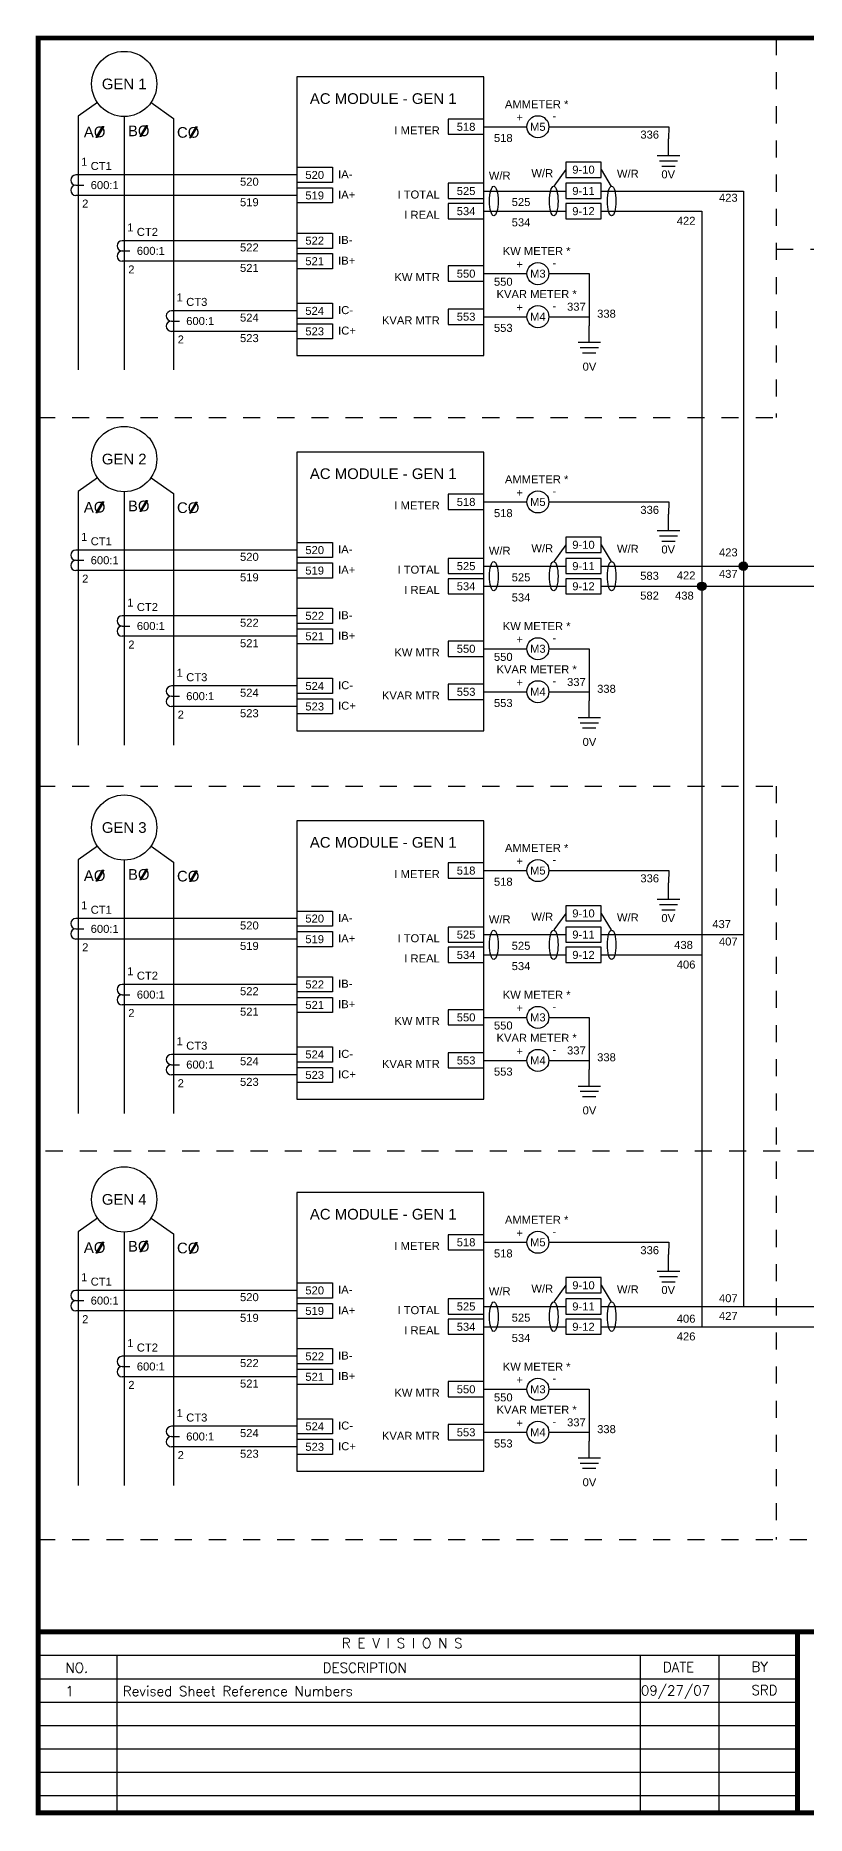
# Model space of a CAD drawing. Extents: x 1.2 to 17.8, y -2.1 to 8.4.
# Drawn here: x 1.15 to 5.66, y -2.07 to 8.36 of the extents above; entities that cross this region are included whole.
import ezdxf
from ezdxf.enums import TextEntityAlignment as Align

# ---------------------------------------------------------------- set-up
doc = ezdxf.new("R2010")
doc.units = 0
doc.header["$MEASUREMENT"] = 0
doc.linetypes.add('DASHED2', pattern=[0.375, 0.25, -0.125])
doc.layers.get('0').update_dxf_attribs({"linetype": 'CONTINUOUS'})
doc.layers.add('DRAWING', color=7, linetype='CONTINUOUS')
doc.styles.add('ROMAND', font='ROMAND.shx')
doc.styles.get("Standard").update_dxf_attribs({"font": 'ARIAL.TTF'})

# ---------------------------------------------------------------- blocks, each defined once
blk = doc.blocks.new('A_phase')
h = blk.add_hatch(color=256)
h.paths.add_polyline_path([(0.1, -0.033), (0.108, -0.033), (0.145, 0.031), (0.137, 0.031)], flags=16)
h.paths.add_polyline_path([(0.01, -0.05), (0.165, -0.05), (0.165, 0.047), (0.01, 0.047)], flags=9)
for p, q in [((0.137, 0.031), (0.1, -0.033)), ((0.145, 0.031), (0.108, -0.033)), ((0.137, 0.031), (0.145, 0.031)), ((0.108, -0.033), (0.1, -0.033))]:
    blk.add_line(p, q)
blk.add_text('AO', height=0.0625).set_placement((0.029, -0.032))
blk = doc.blocks.new('B_phase')
h = blk.add_hatch(color=256)
h.paths.add_polyline_path([(0.094, -0.031), (0.101, -0.031), (0.139, 0.033), (0.131, 0.033)], flags=16)
h.paths.add_polyline_path([(0.01, -0.048), (0.158, -0.048), (0.158, 0.049), (0.01, 0.049)], flags=9)
for p, q in [((0.131, 0.033), (0.094, -0.031)), ((0.139, 0.033), (0.101, -0.031)), ((0.131, 0.033), (0.139, 0.033)), ((0.101, -0.031), (0.094, -0.031))]:
    blk.add_line(p, q)
blk.add_text('BO', height=0.0625).set_placement((0.025, -0.03))
blk = doc.blocks.new('C_phase')
h = blk.add_hatch(color=256)
h.paths.add_polyline_path([(0.099, -0.026), (0.107, -0.026), (0.144, 0.038), (0.136, 0.038)], flags=16)
h.paths.add_polyline_path([(0.013, -0.043), (0.168, -0.043), (0.168, 0.054), (0.013, 0.054)], flags=9)
for p, q in [((0.136, 0.038), (0.099, -0.026)), ((0.144, 0.038), (0.107, -0.026)), ((0.136, 0.038), (0.144, 0.038)), ((0.107, -0.026), (0.099, -0.026))]:
    blk.add_line(p, q)
blk.add_text('CO', height=0.0625).set_placement((0.025, -0.025))
blk = doc.blocks.new('gnd')
for p, q in [((0, -0.099), (0, 0)), ((0.066, -0.099), (-0.066, -0.099)), ((0.053, -0.13), (-0.053, -0.13)), ((0.039, -0.161), (-0.039, -0.161))]:
    blk.add_line(p, q)
blk = doc.blocks.new('dot')
h = blk.add_hatch(color=256)
edge = h.paths.add_edge_path()
edge.add_arc((0, 0), 0.0249, 0, 360)
blk.add_circle((0, 0), 0.0249)

msp = doc.modelspace()

# ---------------------------------------------------------------- linework, layer by layer
at = {"color": 7}
for p, q in [((1.168, -0.992), (1.168, -2.052)), ((1.168, -1.129), (5.613, -1.129)), ((1.629, -1.129), (1.629, -2.052)), ((4.691, -1.129), (4.691, -2.052)), ((5.152, -1.129), (5.152, -2.052)), ((1.168, -1.266), (5.613, -1.266)), ((1.168, -1.266), (5.613, -1.266)), ((1.168, -1.266), (5.613, -1.266)), ((1.168, -1.403), (5.613, -1.403)), ((1.168, -1.403), (5.613, -1.403)), ((1.168, -1.403), (5.613, -1.403)), ((1.168, -1.54), (5.613, -1.54)), ((1.168, -1.677), (5.613, -1.677)), ((1.168, -1.813), (5.613, -1.813)), ((1.168, -1.95), (5.613, -1.95))]:
    msp.add_line(p, q, dxfattribs=at)
at = {"color": 7, "const_width": 0.0288}
msp.add_lwpolyline([(17.8, -2.052), (17.8, 8.343), (1.168, 8.343), (1.168, -2.052)], close=True, dxfattribs=at)
for points in [[(1.168, -0.992), (17.8, -0.992)], [(5.613, -0.992), (5.613, -2.052)]]:
    msp.add_lwpolyline(points, dxfattribs=at)
at = {"layer": 'DRAWING', "color": 7, "linetype": 'DASHED2', "ltscale": 0.1875}
for p, q in [((5.488, 8.343), (5.488, 6.121)), ((5.488, 7.106), (6.722, 7.106)), ((1.168, 6.121), (5.488, 6.121)), ((1.168, 3.962), (5.488, 3.962)), ((5.488, 3.962), (5.488, -0.451)), ((9.712, 1.823), (1.168, 1.823)), ((1.168, -0.451), (9.712, -0.451))]:
    msp.add_line(p, q, dxfattribs=at)
at = {"layer": 'DRAWING', "color": 7}
for p, q in [((2.683, 8.115), (2.683, 6.483)), ((3.777, 8.115), (2.683, 8.115)), ((3.777, 6.483), (3.777, 8.115)), ((1.516, 7.965), (1.402, 7.885)), ((1.829, 7.965), (1.961, 7.872)), ((1.402, 7.885), (1.402, 6.399)), ((1.672, 7.884), (1.672, 6.399)), ((1.961, 7.872), (1.961, 6.399)), ((3.777, 7.868), (3.569, 7.868)), ((3.569, 7.868), (3.569, 7.779)), ((3.777, 7.823), (4.029, 7.823)), ((4.158, 7.823), (4.859, 7.823)), ((4.859, 7.823), (4.858, 7.752)), ((3.569, 7.779), (3.777, 7.779)), ((4.464, 7.616), (4.256, 7.616)), ((4.256, 7.616), (4.256, 7.527)), ((4.464, 7.527), (4.464, 7.616)), ((2.683, 7.541), (1.389, 7.541)), ((2.683, 7.586), (2.891, 7.586)), ((2.891, 7.586), (2.891, 7.497)), ((4.256, 7.572), (4.187, 7.475)), ((4.256, 7.527), (4.464, 7.527)), ((4.464, 7.572), (4.523, 7.474)), ((1.389, 7.481), (1.436, 7.481)), ((2.683, 7.421), (1.389, 7.421)), ((2.891, 7.497), (2.683, 7.497)), ((2.683, 7.466), (2.891, 7.466)), ((2.891, 7.466), (2.891, 7.377)), ((3.569, 7.492), (3.569, 7.403)), ((3.777, 7.492), (3.569, 7.492)), ((3.569, 7.403), (3.777, 7.403)), ((3.777, 7.447), (4.256, 7.447)), ((4.464, 7.492), (4.256, 7.492)), ((4.256, 7.492), (4.256, 7.403)), ((4.256, 7.403), (4.464, 7.403)), ((4.464, 7.403), (4.464, 7.492)), ((4.464, 7.447), (5.296, 7.447)), ((5.296, 7.447), (5.296, 0.914)), ((2.891, 7.377), (2.683, 7.377)), ((3.569, 7.373), (3.569, 7.284)), ((3.777, 7.373), (3.569, 7.373)), ((3.777, 7.329), (4.256, 7.329)), ((4.464, 7.373), (4.256, 7.373)), ((4.256, 7.373), (4.256, 7.284)), ((4.464, 7.284), (4.464, 7.373)), ((4.464, 7.329), (5.053, 7.329)), ((5.053, 7.329), (5.053, 0.795)), ((2.683, 7.2), (2.891, 7.2)), ((2.891, 7.2), (2.891, 7.111)), ((3.569, 7.284), (3.777, 7.284)), ((4.256, 7.284), (4.464, 7.284)), ((2.683, 7.156), (1.66, 7.156)), ((1.66, 7.096), (1.706, 7.096)), ((2.891, 7.111), (2.683, 7.111)), ((2.683, 7.036), (1.66, 7.036)), ((2.683, 7.08), (2.891, 7.08)), ((2.891, 6.991), (2.683, 6.991)), ((2.891, 7.08), (2.891, 6.991)), ((3.569, 7.008), (3.569, 6.919)), ((3.777, 7.008), (3.569, 7.008)), ((3.569, 6.919), (3.777, 6.919)), ((3.777, 6.963), (4.029, 6.963)), ((4.158, 6.963), (4.394, 6.963)), ((4.394, 6.963), (4.394, 6.658)), ((2.683, 6.79), (2.891, 6.79)), ((2.891, 6.79), (2.891, 6.701)), ((2.683, 6.745), (1.948, 6.745)), ((1.948, 6.685), (1.995, 6.685)), ((2.891, 6.701), (2.683, 6.701)), ((3.569, 6.755), (3.569, 6.666)), ((3.777, 6.755), (3.569, 6.755)), ((3.777, 6.711), (4.029, 6.711)), ((4.158, 6.711), (4.394, 6.711)), ((2.683, 6.625), (1.948, 6.625)), ((2.683, 6.67), (2.891, 6.67)), ((2.891, 6.581), (2.683, 6.581)), ((2.891, 6.67), (2.891, 6.581)), ((3.569, 6.666), (3.777, 6.666)), ((2.683, 6.483), (3.777, 6.483)), ((2.683, 5.918), (2.683, 4.286)), ((3.777, 5.918), (2.683, 5.918)), ((3.777, 4.286), (3.777, 5.918)), ((1.516, 5.768), (1.402, 5.688)), ((1.829, 5.768), (1.961, 5.675)), ((1.402, 5.688), (1.402, 4.202)), ((1.672, 5.687), (1.672, 4.202)), ((1.961, 5.675), (1.961, 4.202)), ((3.569, 5.671), (3.569, 5.582)), ((3.777, 5.671), (3.569, 5.671)), ((3.569, 5.582), (3.777, 5.582)), ((3.777, 5.626), (4.029, 5.626)), ((4.158, 5.626), (4.859, 5.626)), ((4.859, 5.626), (4.858, 5.555)), ((2.683, 5.344), (1.389, 5.344)), ((2.683, 5.389), (2.891, 5.389)), ((2.891, 5.389), (2.891, 5.3)), ((4.256, 5.375), (4.187, 5.277)), ((4.256, 5.419), (4.256, 5.33)), ((4.464, 5.419), (4.256, 5.419)), ((4.256, 5.33), (4.464, 5.33)), ((4.464, 5.33), (4.464, 5.419)), ((4.464, 5.375), (4.523, 5.277)), ((1.389, 5.284), (1.436, 5.284)), ((2.683, 5.224), (1.389, 5.224)), ((2.891, 5.3), (2.683, 5.3)), ((2.683, 5.269), (2.891, 5.269)), ((2.891, 5.269), (2.891, 5.18)), ((3.777, 5.295), (3.569, 5.295)), ((3.569, 5.295), (3.569, 5.206)), ((3.777, 5.25), (4.256, 5.25)), ((4.464, 5.295), (4.256, 5.295)), ((4.256, 5.295), (4.256, 5.206)), ((4.464, 5.206), (4.464, 5.295)), ((4.464, 5.25), (6.117, 5.25)), ((2.891, 5.18), (2.683, 5.18)), ((3.569, 5.206), (3.777, 5.206)), ((3.777, 5.176), (3.569, 5.176)), ((3.569, 5.176), (3.569, 5.087)), ((3.777, 5.132), (4.256, 5.132)), ((4.256, 5.206), (4.464, 5.206)), ((4.464, 5.176), (4.256, 5.176)), ((4.256, 5.176), (4.256, 5.087)), ((4.464, 5.087), (4.464, 5.176)), ((4.464, 5.132), (5.947, 5.132)), ((3.569, 5.087), (3.777, 5.087)), ((4.256, 5.087), (4.464, 5.087)), ((2.683, 4.959), (1.66, 4.959)), ((2.683, 5.003), (2.891, 5.003)), ((2.891, 4.914), (2.683, 4.914)), ((2.891, 5.003), (2.891, 4.914)), ((1.66, 4.899), (1.706, 4.899)), ((2.683, 4.839), (1.66, 4.839)), ((2.683, 4.883), (2.891, 4.883)), ((2.891, 4.883), (2.891, 4.794)), ((3.569, 4.81), (3.569, 4.721)), ((3.777, 4.81), (3.569, 4.81)), ((2.891, 4.794), (2.683, 4.794)), ((3.569, 4.721), (3.777, 4.721)), ((3.777, 4.766), (4.029, 4.766)), ((4.158, 4.766), (4.394, 4.766)), ((4.394, 4.766), (4.394, 4.461)), ((2.683, 4.593), (2.891, 4.593)), ((2.891, 4.593), (2.891, 4.504)), ((2.683, 4.548), (1.948, 4.548)), ((1.948, 4.488), (1.995, 4.488)), ((2.891, 4.504), (2.683, 4.504)), ((3.569, 4.558), (3.569, 4.469)), ((3.777, 4.558), (3.569, 4.558)), ((3.777, 4.514), (4.029, 4.514)), ((4.158, 4.514), (4.394, 4.514)), ((2.683, 4.428), (1.948, 4.428)), ((2.683, 4.473), (2.891, 4.473)), ((2.891, 4.384), (2.683, 4.384)), ((2.891, 4.473), (2.891, 4.384)), ((3.569, 4.469), (3.777, 4.469)), ((2.683, 4.286), (3.777, 4.286)), ((2.683, 3.759), (2.683, 2.128)), ((3.777, 3.759), (2.683, 3.759)), ((3.777, 2.128), (3.777, 3.759)), ((1.516, 3.609), (1.402, 3.529)), ((1.829, 3.609), (1.961, 3.516)), ((1.402, 3.529), (1.402, 2.044)), ((1.672, 3.528), (1.672, 2.044)), ((1.961, 3.516), (1.961, 2.044)), ((3.569, 3.512), (3.569, 3.423)), ((3.777, 3.512), (3.569, 3.512)), ((3.777, 3.467), (4.029, 3.467)), ((4.158, 3.467), (4.859, 3.467)), ((4.859, 3.467), (4.858, 3.396)), ((3.569, 3.423), (3.777, 3.423)), ((4.256, 3.261), (4.256, 3.172)), ((4.464, 3.261), (4.256, 3.261)), ((4.464, 3.172), (4.464, 3.261)), ((2.683, 3.186), (1.389, 3.186)), ((2.683, 3.23), (2.891, 3.23)), ((2.891, 3.141), (2.683, 3.141)), ((2.891, 3.23), (2.891, 3.141)), ((3.777, 3.136), (3.569, 3.136)), ((3.569, 3.136), (3.569, 3.047)), ((4.256, 3.216), (4.187, 3.119)), ((4.256, 3.172), (4.464, 3.172)), ((4.464, 3.136), (4.256, 3.136)), ((4.256, 3.136), (4.256, 3.047)), ((4.464, 3.216), (4.523, 3.119)), ((4.464, 3.047), (4.464, 3.136)), ((1.389, 3.126), (1.436, 3.126)), ((2.683, 3.065), (1.389, 3.065)), ((2.683, 3.11), (2.891, 3.11)), ((2.891, 3.11), (2.891, 3.021)), ((3.569, 3.047), (3.777, 3.047)), ((3.777, 3.092), (4.256, 3.092)), ((4.256, 3.047), (4.464, 3.047)), ((4.464, 3.092), (5.296, 3.092)), ((2.891, 3.021), (2.683, 3.021)), ((3.777, 3.018), (3.569, 3.018)), ((3.569, 3.018), (3.569, 2.929)), ((3.569, 2.929), (3.777, 2.929)), ((3.777, 2.973), (4.256, 2.973)), ((4.464, 3.018), (4.256, 3.018)), ((4.256, 3.018), (4.256, 2.929)), ((4.256, 2.929), (4.464, 2.929)), ((4.464, 2.929), (4.464, 3.018)), ((4.464, 2.973), (5.053, 2.973)), ((2.683, 2.845), (2.891, 2.845)), ((2.891, 2.845), (2.891, 2.756)), ((2.683, 2.8), (1.66, 2.8)), ((1.66, 2.74), (1.706, 2.74)), ((2.891, 2.756), (2.683, 2.756)), ((2.683, 2.724), (2.891, 2.724)), ((2.891, 2.724), (2.891, 2.635)), ((2.683, 2.68), (1.66, 2.68)), ((2.891, 2.635), (2.683, 2.635)), ((3.569, 2.652), (3.569, 2.563)), ((3.777, 2.652), (3.569, 2.652)), ((3.777, 2.607), (4.029, 2.607)), ((4.158, 2.607), (4.394, 2.607)), ((4.394, 2.607), (4.394, 2.302)), ((3.569, 2.563), (3.777, 2.563)), ((2.683, 2.434), (2.891, 2.434)), ((2.891, 2.434), (2.891, 2.345)), ((3.569, 2.4), (3.569, 2.311)), ((3.777, 2.4), (3.569, 2.4)), ((2.683, 2.39), (1.948, 2.39)), ((1.948, 2.33), (1.995, 2.33)), ((2.891, 2.345), (2.683, 2.345)), ((2.683, 2.314), (2.891, 2.314)), ((2.891, 2.314), (2.891, 2.225)), ((3.569, 2.311), (3.777, 2.311)), ((3.777, 2.355), (4.029, 2.355)), ((4.158, 2.355), (4.394, 2.355)), ((2.683, 2.27), (1.948, 2.27)), ((2.891, 2.225), (2.683, 2.225)), ((2.683, 2.128), (3.777, 2.128)), ((2.683, 1.581), (2.683, -0.05)), ((3.777, 1.581), (2.683, 1.581)), ((3.777, -0.05), (3.777, 1.581)), ((1.516, 1.431), (1.402, 1.352)), ((1.829, 1.431), (1.961, 1.339)), ((1.402, 1.352), (1.402, -0.134)), ((1.672, 1.35), (1.672, -0.134)), ((1.961, 1.339), (1.961, -0.134)), ((3.569, 1.334), (3.569, 1.245)), ((3.777, 1.334), (3.569, 1.334)), ((3.777, 1.29), (4.029, 1.29)), ((4.158, 1.29), (4.859, 1.29)), ((4.859, 1.29), (4.858, 1.218)), ((3.569, 1.245), (3.777, 1.245)), ((2.683, 1.052), (2.891, 1.052)), ((2.891, 1.052), (2.891, 0.963)), ((4.256, 1.083), (4.256, 0.994)), ((4.464, 1.083), (4.256, 1.083)), ((4.464, 0.994), (4.464, 1.083)), ((2.683, 1.008), (1.389, 1.008)), ((1.389, 0.948), (1.436, 0.948)), ((2.891, 0.963), (2.683, 0.963)), ((3.777, 0.958), (3.569, 0.958)), ((3.569, 0.958), (3.569, 0.869)), ((4.256, 1.038), (4.187, 0.941)), ((4.256, 0.994), (4.464, 0.994)), ((4.464, 0.958), (4.256, 0.958)), ((4.256, 0.958), (4.256, 0.869)), ((4.464, 1.038), (4.523, 0.941)), ((4.464, 0.869), (4.464, 0.958)), ((2.683, 0.888), (1.389, 0.888)), ((2.683, 0.932), (2.891, 0.932)), ((2.891, 0.843), (2.683, 0.843)), ((2.891, 0.932), (2.891, 0.843)), ((3.569, 0.869), (3.777, 0.869)), ((3.777, 0.84), (3.569, 0.84)), ((3.569, 0.84), (3.569, 0.751)), ((3.777, 0.914), (4.256, 0.914)), ((4.256, 0.869), (4.464, 0.869)), ((4.464, 0.84), (4.256, 0.84)), ((4.256, 0.84), (4.256, 0.751)), ((4.464, 0.914), (6.48, 0.914)), ((4.464, 0.751), (4.464, 0.84)), ((3.569, 0.751), (3.777, 0.751)), ((3.777, 0.795), (4.256, 0.795)), ((4.256, 0.751), (4.464, 0.751)), ((4.464, 0.795), (6.48, 0.795)), ((2.683, 0.667), (2.891, 0.667)), ((2.891, 0.667), (2.891, 0.578)), ((2.683, 0.622), (1.66, 0.622)), ((1.66, 0.562), (1.706, 0.562)), ((2.891, 0.578), (2.683, 0.578)), ((2.683, 0.546), (2.891, 0.546)), ((2.891, 0.546), (2.891, 0.457)), ((2.683, 0.502), (1.66, 0.502)), ((2.891, 0.457), (2.683, 0.457)), ((3.569, 0.474), (3.569, 0.385)), ((3.777, 0.474), (3.569, 0.474)), ((3.777, 0.429), (4.029, 0.429)), ((4.158, 0.429), (4.394, 0.429)), ((4.394, 0.429), (4.394, 0.125)), ((3.569, 0.385), (3.777, 0.385)), ((2.683, 0.212), (1.948, 0.212)), ((2.683, 0.256), (2.891, 0.256)), ((2.891, 0.256), (2.891, 0.167)), ((3.569, 0.222), (3.569, 0.133)), ((3.777, 0.222), (3.569, 0.222)), ((1.948, 0.152), (1.995, 0.152)), ((2.891, 0.167), (2.683, 0.167)), ((2.683, 0.136), (2.891, 0.136)), ((2.891, 0.136), (2.891, 0.047)), ((3.569, 0.133), (3.777, 0.133)), ((3.777, 0.177), (4.029, 0.177)), ((4.158, 0.177), (4.394, 0.177)), ((2.683, 0.092), (1.948, 0.092)), ((2.891, 0.047), (2.683, 0.047)), ((2.683, -0.05), (3.777, -0.05))]:
    msp.add_line(p, q, dxfattribs=at)
for centre, radius in [((1.672, 8.074), 0.191), ((4.093, 7.823), 0.0646), ((4.093, 6.963), 0.0646), ((4.093, 6.711), 0.0646), ((1.672, 5.877), 0.191), ((4.093, 5.626), 0.0646), ((4.093, 4.766), 0.0646), ((4.093, 4.514), 0.0646), ((1.672, 3.719), 0.191), ((4.093, 3.467), 0.0646), ((4.093, 2.607), 0.0646), ((4.093, 2.355), 0.0646), ((1.672, 1.541), 0.191), ((4.093, 1.29), 0.0646), ((4.093, 0.429), 0.0646), ((4.093, 0.177), 0.0646)]:
    msp.add_circle(centre, radius, dxfattribs=at)
for centre in [(1.389, 7.511), (1.389, 7.451), (1.66, 7.126), (1.66, 7.066), (1.948, 6.715), (1.948, 6.655), (1.389, 5.314), (1.389, 5.254), (1.66, 4.929), (1.66, 4.869), (1.948, 4.518), (1.948, 4.458), (1.389, 3.156), (1.389, 3.096), (1.66, 2.77), (1.66, 2.71), (1.948, 2.36), (1.948, 2.3), (1.389, 0.978), (1.389, 0.918), (1.66, 0.592), (1.66, 0.532), (1.948, 0.182), (1.948, 0.122)]:
    msp.add_arc(centre, 0.03, 90, 270, dxfattribs=at)
for centre in [(3.835, 7.388), (4.186, 7.388), (4.525, 7.388), (3.835, 5.191), (4.186, 5.191), (4.525, 5.191), (3.835, 3.032), (4.186, 3.032), (4.525, 3.032), (3.835, 0.854), (4.186, 0.854), (4.525, 0.854)]:
    msp.add_ellipse(centre, major_axis=(0, -0.0865), ratio=0.292624, dxfattribs=at)

# ---------------------------------------------------------------- block references
for name, p in [('A_phase', (1.407, 7.794)), ('B_phase', (1.669, 7.798)), ('C_phase', (1.956, 7.784)), ('gnd', (4.858, 7.752)), ('gnd', (4.394, 6.658)), ('A_phase', (1.407, 5.596)), ('B_phase', (1.669, 5.601)), ('C_phase', (1.956, 5.586)), ('gnd', (4.858, 5.555)), ('dot', (5.296, 5.25)), ('dot', (5.053, 5.132)), ('gnd', (4.394, 4.461)), ('A_phase', (1.407, 3.438)), ('B_phase', (1.669, 3.443)), ('C_phase', (1.956, 3.428)), ('gnd', (4.858, 3.396)), ('gnd', (4.394, 2.302)), ('A_phase', (1.407, 1.26)), ('B_phase', (1.669, 1.265)), ('C_phase', (1.956, 1.25)), ('gnd', (4.858, 1.218)), ('gnd', (4.394, 0.125))]:
    msp.add_blockref(name, p, dxfattribs=at)

# ---------------------------------------------------------------- texts
at = {"color": 7, "style": 'ROMAND'}
for s, height, p in [('R E V I S I O N S', 0.05763, (2.946, -1.087)), ('NO.', 0.0576, (1.328, -1.231)), ('DESCRIPTION', 0.05763, (2.834, -1.231)), ('DATE', 0.0576, (4.825, -1.227)), ('BY', 0.0576, (5.343, -1.225)), ('1', 0.0576, (1.328, -1.368)), ('Revised Sheet Reference Numbers', 0.05763, (1.664, -1.368)), ('09/27/07', 0.0576, (4.696, -1.364)), ('SRD', 0.0576, (5.343, -1.362))]:
    msp.add_text(s, height=height, dxfattribs=at).set_placement(p)
at = {"layer": 'DRAWING', "color": 7}
for s, height, p in [('GEN 1', 0.0625, (1.672, 8.074)), ('518', 0.0469, (3.673, 7.823)), ('M5', 0.0469, (4.093, 7.823)), ('520', 0.0469, (2.787, 7.541)), ('9-10', 0.0469, (4.36, 7.572)), ('519', 0.0469, (2.787, 7.421)), ('525', 0.0469, (3.673, 7.447)), ('9-11', 0.0469, (4.36, 7.447)), ('534', 0.0469, (3.673, 7.329)), ('9-12', 0.0469, (4.36, 7.329)), ('522', 0.0469, (2.787, 7.156)), ('521', 0.0469, (2.787, 7.036)), ('550', 0.0469, (3.673, 6.963)), ('M3', 0.0469, (4.093, 6.963)), ('524', 0.0469, (2.787, 6.745)), ('553', 0.0469, (3.673, 6.711)), ('M4', 0.0469, (4.093, 6.711)), ('523', 0.0469, (2.787, 6.625)), ('GEN 2', 0.0625, (1.672, 5.877)), ('518', 0.0469, (3.673, 5.626)), ('M5', 0.0469, (4.093, 5.626)), ('520', 0.0469, (2.787, 5.344)), ('9-10', 0.0469, (4.36, 5.375)), ('519', 0.0469, (2.787, 5.224)), ('525', 0.0469, (3.673, 5.25)), ('9-11', 0.0469, (4.36, 5.25)), ('534', 0.0469, (3.673, 5.132)), ('9-12', 0.0469, (4.36, 5.132)), ('522', 0.0469, (2.787, 4.959)), ('521', 0.0469, (2.787, 4.839)), ('550', 0.0469, (3.673, 4.766)), ('M3', 0.0469, (4.093, 4.766)), ('524', 0.0469, (2.787, 4.548)), ('553', 0.0469, (3.673, 4.514)), ('M4', 0.0469, (4.093, 4.514)), ('523', 0.0469, (2.787, 4.428)), ('GEN 3', 0.0625, (1.672, 3.719)), ('518', 0.0469, (3.673, 3.467)), ('M5', 0.0469, (4.093, 3.467)), ('9-10', 0.0469, (4.36, 3.216)), ('520', 0.0469, (2.787, 3.186)), ('519', 0.0469, (2.787, 3.065)), ('525', 0.0469, (3.673, 3.092)), ('9-11', 0.0469, (4.36, 3.092)), ('534', 0.0469, (3.673, 2.973)), ('9-12', 0.0469, (4.36, 2.973)), ('522', 0.0469, (2.787, 2.8)), ('521', 0.0469, (2.787, 2.68)), ('550', 0.0469, (3.673, 2.607)), ('M3', 0.0469, (4.093, 2.607)), ('524', 0.0469, (2.787, 2.39)), ('523', 0.0469, (2.787, 2.27)), ('553', 0.0469, (3.673, 2.355)), ('M4', 0.0469, (4.093, 2.355)), ('GEN 4', 0.0625, (1.672, 1.541)), ('518', 0.0469, (3.673, 1.29)), ('M5', 0.0469, (4.093, 1.29)), ('9-10', 0.0469, (4.36, 1.038)), ('520', 0.0469, (2.787, 1.008)), ('519', 0.0469, (2.787, 0.888)), ('525', 0.0469, (3.673, 0.914)), ('9-11', 0.0469, (4.36, 0.914)), ('534', 0.0469, (3.673, 0.795)), ('9-12', 0.0469, (4.36, 0.795)), ('522', 0.0469, (2.787, 0.622)), ('521', 0.0469, (2.787, 0.502)), ('550', 0.0469, (3.673, 0.429)), ('M3', 0.0469, (4.093, 0.429)), ('524', 0.0469, (2.787, 0.212)), ('523', 0.0469, (2.787, 0.092)), ('553', 0.0469, (3.673, 0.177)), ('M4', 0.0469, (4.093, 0.177))]:
    msp.add_text(s, height=height, dxfattribs=at).set_placement(p, align=Align.MIDDLE_CENTER)
for s, height, p in [('AC MODULE - GEN 1', 0.0625, (3.188, 7.957)), ('AMMETER *', 0.0469, (4.086, 7.932)), ('KW METER *', 0.0469, (4.086, 7.072)), ('KVAR METER *', 0.04688, (4.086, 6.82)), ('AC MODULE - GEN 1', 0.0625, (3.188, 5.76)), ('AMMETER *', 0.0469, (4.086, 5.735)), ('KW METER *', 0.0469, (4.086, 4.875)), ('KVAR METER *', 0.04688, (4.086, 4.622)), ('AC MODULE - GEN 1', 0.0625, (3.188, 3.601)), ('AMMETER *', 0.0469, (4.086, 3.576)), ('KW METER *', 0.0469, (4.086, 2.716)), ('KVAR METER *', 0.04688, (4.086, 2.464)), ('AC MODULE - GEN 1', 0.0625, (3.188, 1.423)), ('AMMETER *', 0.0469, (4.086, 1.398)), ('KW METER *', 0.0469, (4.086, 0.538)), ('KVAR METER *', 0.04688, (4.086, 0.286))]:
    msp.add_text(s, height=height, dxfattribs=at).set_placement(p, align=Align.CENTER)
for s, p in [('I METER', (3.519, 7.779)), ('I TOTAL', (3.519, 7.403)), ('I REAL', (3.519, 7.284)), ('KW MTR', (3.519, 6.919)), ('KVAR MTR', (3.519, 6.666)), ('I METER', (3.519, 5.582)), ('I TOTAL', (3.519, 5.206)), ('I REAL', (3.519, 5.087)), ('KW MTR', (3.519, 4.721)), ('KVAR MTR', (3.519, 4.469)), ('I METER', (3.519, 3.423)), ('I TOTAL', (3.519, 3.047)), ('I REAL', (3.519, 2.929)), ('KW MTR', (3.519, 2.563)), ('KVAR MTR', (3.519, 2.311)), ('I METER', (3.519, 1.245)), ('I TOTAL', (3.519, 0.869)), ('I REAL', (3.519, 0.751)), ('KW MTR', (3.519, 0.385)), ('KVAR MTR', (3.519, 0.133))]:
    msp.add_text(s, height=0.0469, dxfattribs=at).set_placement(p, align=Align.RIGHT)
for s, p in [('+', (3.967, 7.854)), ('-', (4.179, 7.863)), ('518', (3.836, 7.734)), ('336', (4.693, 7.754)), ('1', (1.42, 7.595)), ('CT1', (1.476, 7.57)), ('600:1', (1.476, 7.458)), ('520', (2.35, 7.478)), ('IA-', (2.924, 7.522)), ('W/R', (3.806, 7.514)), ('W/R', (4.055, 7.528)), ('W/R', (4.556, 7.525)), ('0V', (4.816, 7.521)), ('519', (2.35, 7.358)), ('IA+', (2.924, 7.402)), ('525', (3.94, 7.359)), ('423', (5.153, 7.384)), ('2', (1.426, 7.35)), ('1', (1.69, 7.21)), ('CT2', (1.746, 7.184)), ('534', (3.94, 7.24)), ('422', (4.906, 7.249)), ('600:1', (1.746, 7.073)), ('522', (2.35, 7.093)), ('IB-', (2.924, 7.137)), ('2', (1.696, 6.964)), ('521', (2.35, 6.973)), ('IB+', (2.924, 7.016)), ('+', (3.967, 6.994)), ('-', (4.179, 7.003)), ('550', (3.836, 6.892)), ('1', (1.979, 6.8)), ('CT3', (2.035, 6.774)), ('+', (3.967, 6.742)), ('337', (4.264, 6.746)), ('600:1', (2.035, 6.662)), ('524', (2.35, 6.682)), ('IC-', (2.924, 6.726)), ('-', (4.179, 6.751)), ('338', (4.44, 6.705)), ('2', (1.985, 6.554)), ('523', (2.35, 6.562)), ('IC+', (2.924, 6.606)), ('553', (3.836, 6.622)), ('0V', (4.355, 6.395)), ('+', (3.967, 5.657)), ('-', (4.179, 5.666)), ('518', (3.836, 5.537)), ('336', (4.693, 5.556)), ('1', (1.42, 5.398)), ('CT1', (1.476, 5.372)), ('520', (2.35, 5.281)), ('IA-', (2.924, 5.325)), ('W/R', (3.806, 5.317)), ('W/R', (4.055, 5.331)), ('W/R', (4.556, 5.328)), ('0V', (4.816, 5.324)), ('423', (5.153, 5.307)), ('600:1', (1.476, 5.261)), ('IA+', (2.924, 5.205)), ('583', (4.692, 5.17)), ('422', (4.906, 5.172)), ('437', (5.153, 5.181)), ('2', (1.426, 5.153)), ('519', (2.35, 5.161)), ('525', (3.94, 5.161)), ('1', (1.69, 5.013)), ('CT2', (1.746, 4.987)), ('534', (3.94, 5.043)), ('582', (4.692, 5.054)), ('438', (4.896, 5.054)), ('600:1', (1.746, 4.876)), ('522', (2.35, 4.895)), ('IB-', (2.924, 4.939)), ('2', (1.696, 4.767)), ('521', (2.35, 4.775)), ('IB+', (2.924, 4.819)), ('+', (3.967, 4.797)), ('-', (4.179, 4.806)), ('550', (3.836, 4.695)), ('1', (1.979, 4.602)), ('CT3', (2.035, 4.576)), ('337', (4.264, 4.548)), ('600:1', (2.035, 4.465)), ('524', (2.35, 4.485)), ('IC-', (2.924, 4.529)), ('+', (3.967, 4.545)), ('-', (4.179, 4.554)), ('338', (4.44, 4.508)), ('2', (1.985, 4.357)), ('523', (2.35, 4.365)), ('IC+', (2.924, 4.409)), ('553', (3.836, 4.425)), ('0V', (4.355, 4.197)), ('+', (3.967, 3.499)), ('-', (4.179, 3.508)), ('336', (4.693, 3.398)), ('518', (3.836, 3.378)), ('1', (1.42, 3.24)), ('CT1', (1.476, 3.214)), ('600:1', (1.476, 3.102)), ('520', (2.35, 3.122)), ('IA-', (2.924, 3.166)), ('W/R', (3.806, 3.158)), ('W/R', (4.055, 3.173)), ('W/R', (4.556, 3.169)), ('0V', (4.816, 3.165)), ('437', (5.114, 3.13)), ('2', (1.426, 2.994)), ('519', (2.35, 3.002)), ('IA+', (2.924, 3.046)), ('525', (3.94, 3.003)), ('438', (4.891, 3.008)), ('407', (5.153, 3.028)), ('534', (3.94, 2.884)), ('406', (4.906, 2.893)), ('1', (1.69, 2.854)), ('CT2', (1.746, 2.828)), ('IB-', (2.924, 2.781)), ('600:1', (1.746, 2.717)), ('522', (2.35, 2.737)), ('2', (1.696, 2.609)), ('521', (2.35, 2.617)), ('IB+', (2.924, 2.661)), ('+', (3.967, 2.639)), ('-', (4.179, 2.648)), ('550', (3.836, 2.536)), ('1', (1.979, 2.444)), ('CT3', (2.035, 2.418)), ('IC-', (2.924, 2.37)), ('+', (3.967, 2.386)), ('-', (4.179, 2.395)), ('337', (4.264, 2.39)), ('600:1', (2.035, 2.307)), ('524', (2.35, 2.327)), ('IC+', (2.924, 2.25)), ('553', (3.836, 2.266)), ('338', (4.44, 2.35)), ('2', (1.985, 2.198)), ('523', (2.35, 2.206)), ('0V', (4.355, 2.039)), ('+', (3.967, 1.321)), ('-', (4.179, 1.33)), ('336', (4.693, 1.22)), ('518', (3.836, 1.201)), ('1', (1.42, 1.062)), ('CT1', (1.476, 1.036)), ('W/R', (4.055, 0.995)), ('600:1', (1.476, 0.925)), ('520', (2.35, 0.945)), ('IA-', (2.924, 0.989)), ('W/R', (3.806, 0.98)), ('W/R', (4.556, 0.991)), ('0V', (4.816, 0.987)), ('407', (5.153, 0.939)), ('2', (1.426, 0.816)), ('519', (2.35, 0.824)), ('IA+', (2.924, 0.868)), ('525', (3.94, 0.825)), ('406', (4.906, 0.819)), ('427', (5.153, 0.835)), ('534', (3.94, 0.706)), ('426', (4.906, 0.715)), ('1', (1.69, 0.676)), ('CT2', (1.746, 0.65)), ('IB-', (2.924, 0.603)), ('600:1', (1.746, 0.539)), ('522', (2.35, 0.559)), ('IB+', (2.924, 0.483)), ('2', (1.696, 0.431)), ('521', (2.35, 0.439)), ('+', (3.967, 0.461)), ('-', (4.179, 0.47)), ('1', (1.979, 0.266)), ('550', (3.836, 0.358)), ('CT3', (2.035, 0.24)), ('IC-', (2.924, 0.193)), ('+', (3.967, 0.208)), ('-', (4.179, 0.217)), ('337', (4.264, 0.212)), ('338', (4.44, 0.172)), ('600:1', (2.035, 0.129)), ('524', (2.35, 0.149)), ('IC+', (2.924, 0.072)), ('553', (3.836, 0.088)), ('2', (1.985, 0.02)), ('523', (2.35, 0.028)), ('0V', (4.355, -0.139))]:
    msp.add_text(s, height=0.0469, dxfattribs=at).set_placement(p)

doc.saveas('drawing.dxf')
